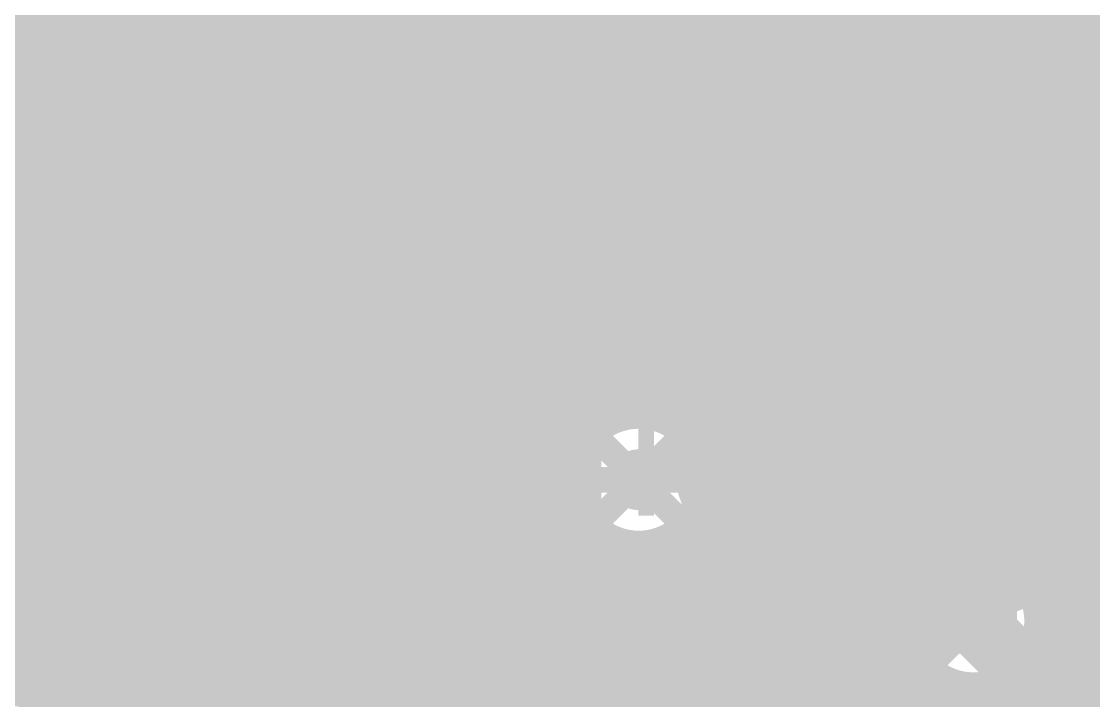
# Model space of a CAD drawing. Extents: x -3 to 92, y -53 to 125.
# Drawn here: x 9.15 to 19.73, y 52.05 to 58.75 of the extents above; entities that cross this region are included whole.
import ezdxf

# ---------------------------------------------------------------- set-up
doc = ezdxf.new("R2010")
doc.units = 0
doc.header["$MEASUREMENT"] = 0
doc.layers.get('0').update_dxf_attribs({"linetype": 'CONTINUOUS'})
for name, color, linetype in [('23-325-0_AST', 7, 'CONTINUOUS'), ('23-325-0_BOT', 7, 'CONTINUOUS'), ('23-325-0_DRD', 2, 'CONTINUOUS'), ('23-325-0_IN1', 4, 'CONTINUOUS'), ('23-325-0_IN2', 3, 'CONTINUOUS'), ('23-325-0_SMT', 10, 'CONTINUOUS'), ('23-325-0_SPT', 14, 'CONTINUOUS'), ('23-325-0_SST', 9, 'CONTINUOUS'), ('23-325-0_TOP', 12, 'CONTINUOUS'), ('THRUHOLE_TAP', 8, 'CONTINUOUS')]:
    doc.layers.add(name, color=color, linetype=linetype)

# ---------------------------------------------------------------- blocks, each defined once
blk = doc.blocks.new('OBLONG_52')
at = {"const_width": 0.29972}
blk.add_lwpolyline([(0.59944, 0), (-0.59944, 0)], dxfattribs=at)
at = {"const_width": 0.14986}
for points in [[(-0.67437, 0, 1), (-0.52451, 0, 1)], [(0.52451, 0, 1), (0.67437, 0, 1)]]:
    blk.add_lwpolyline(points, format="xyb", close=True, dxfattribs=at)
blk = doc.blocks.new('ROUND_68')
at = {"const_width": 0.29972}
blk.add_lwpolyline([(-0.14986, 0, 1), (0.14986, 0, 1)], format="xyb", close=True, dxfattribs=at)
blk = doc.blocks.new('ROUND_78')
at = {"const_width": 0.29972}
blk.add_lwpolyline([(-0.14986, 0, 1), (0.14986, 0, 1)], format="xyb", close=True, dxfattribs=at)
blk = doc.blocks.new('ROUND_79')
at = {"const_width": 0.29972}
blk.add_lwpolyline([(-0.14986, 0, 1), (0.14986, 0, 1)], format="xyb", close=True, dxfattribs=at)
blk = doc.blocks.new('RECTANGLE_7')
blk.add_solid([(0.4064, 0.4826), (0.4064, -0.4826), (-0.4064, 0.4826), (-0.4064, -0.4826)])
blk = doc.blocks.new('ROUND_84')
at = {"const_width": 0.10033}
blk.add_lwpolyline([(-0.050164, 0, 1), (0.050164, 0, 1)], format="xyb", close=True, dxfattribs=at)

msp = doc.modelspace()

# ---------------------------------------------------------------- linework, layer by layer
at = {"layer": '23-325-0_AST', "const_width": 0.1524}
for points in [[(7.9502, 60.19038), (7.44982, 59.69), (7.44982, 55.1942), (11.8491, 55.1942), (11.8491, 60.28944), (8.04926, 60.28944), (7.9502, 60.19038)], [(10.24382, 58.13552), (10.41146, 58.19648), (10.41146, 58.55208), (10.24382, 58.6105), (9.90346, 58.6105), (9.73582, 58.49112), (9.73582, 58.13552), (9.39546, 58.13552), (9.39546, 58.6105)], [(15.0495, 56.9595), (17.9705, 56.9595), (17.9705, 58.5978), (15.0495, 58.5978), (15.0495, 56.9595)], [(15.4305, 57.83326), (15.7861, 57.83326), (15.90548, 58.0009), (15.90548, 58.17108), (15.7861, 58.34126), (15.4305, 58.34126), (15.4305, 57.32526)], [(16.74368, 57.32526), (16.2687, 57.32526), (16.74368, 58.0009), (16.74368, 58.17108), (16.68526, 58.34126), (16.32966, 58.34126), (16.2687, 58.17108)], [(17.22628, 57.32526), (17.58188, 58.34126), (17.1069, 58.34126)], [(15.72768, 57.83326), (15.90548, 57.32526)], [(9.39546, 57.7723), (10.24382, 57.7723), (10.41146, 57.71388), (10.41146, 57.35828), (10.24382, 57.29732), (9.39546, 57.29732)], [(15.0495, 55.0545), (17.9705, 55.0545), (17.9705, 56.6928), (15.0495, 56.6928), (15.0495, 55.0545)], [(15.4305, 55.92826), (15.7861, 55.92826), (15.90548, 56.0959), (15.90548, 56.26608), (15.7861, 56.43626), (15.4305, 56.43626), (15.4305, 55.42026)], [(16.74368, 55.42026), (16.2687, 55.42026), (16.74368, 56.0959), (16.74368, 56.26608), (16.68526, 56.43626), (16.32966, 56.43626), (16.2687, 56.26608)], [(17.52346, 55.92826), (17.16786, 55.92826), (17.1069, 56.0959), (17.1069, 56.26608), (17.16786, 56.43626), (17.52346, 56.43626), (17.58188, 56.26608), (17.58188, 56.0959), (17.34566, 55.42026)], [(15.72768, 55.92826), (15.90548, 55.42026)], [(7.4295, 53.1495), (10.3505, 53.1495), (10.3505, 54.7878), (7.4295, 54.7878), (7.4295, 53.1495)], [(11.8745, 53.1495), (14.7955, 53.1495), (14.7955, 54.7878), (11.8745, 54.7878), (11.8745, 53.1495)], [(9.12368, 53.51526), (8.6487, 53.51526), (9.12368, 54.1909), (9.12368, 54.36108), (9.06526, 54.53126), (8.70966, 54.53126), (8.6487, 54.36108)], [(9.96188, 53.51526), (9.4869, 53.51526), (9.96188, 54.1909), (9.96188, 54.36108), (9.90346, 54.53126), (9.54786, 54.53126), (9.4869, 54.36108)], [(12.2555, 54.02326), (12.6111, 54.02326), (12.73048, 54.1909), (12.73048, 54.36108), (12.6111, 54.53126), (12.2555, 54.53126), (12.2555, 53.51526)], [(13.56868, 53.51526), (13.0937, 53.51526), (13.56868, 54.1909), (13.56868, 54.36108), (13.51026, 54.53126), (13.15466, 54.53126), (13.0937, 54.36108)], [(13.9319, 53.6829), (14.05128, 53.51526), (14.2875, 53.51526), (14.40688, 53.6829), (14.40688, 53.85308), (14.17066, 54.1909), (14.40688, 54.53126), (13.9319, 54.53126)], [(12.55268, 54.02326), (12.73048, 53.51526)], [(15.0495, 51.8795), (17.9705, 51.8795), (17.9705, 53.5178), (15.0495, 53.5178), (15.0495, 51.8795)], [(15.3035, 52.75326), (15.6591, 52.75326), (15.77848, 52.9209), (15.77848, 53.09108), (15.6591, 53.26126), (15.3035, 53.26126), (15.3035, 52.24526)], [(16.20266, 52.75326), (16.55826, 52.75326), (16.61668, 52.58308), (16.61668, 52.4129), (16.55826, 52.24526), (16.20266, 52.24526), (16.1417, 52.4129), (16.1417, 52.58308), (16.38046, 53.26126)], [(17.09928, 52.24526), (17.45488, 53.26126), (16.9799, 53.26126)], [(15.60068, 52.75326), (15.77848, 52.24526)], [(6.7945, 50.6095), (9.7155, 50.6095), (9.7155, 52.2478), (6.7945, 52.2478), (6.7945, 50.6095)]]:
    msp.add_lwpolyline(points, dxfattribs=at)
at = {"layer": '23-325-0_BOT'}
for points, const_width in [([(12.0142, 124.46), (12.0142, 58.27522)], 0.254), ([(12.2428, 124.46), (12.2428, 58.03138)], 0.254), ([(12.4714, 124.46), (12.4714, 46.101)], 0.254), ([(12.7, 124.46), (12.7, 46.101)], 0.254), ([(12.9286, 124.46), (12.9286, 46.101)], 0.254), ([(13.1572, 124.46), (13.1572, 46.101)], 0.254), ([(13.3858, 124.46), (13.3858, 46.101)], 0.254), ([(13.6144, 124.46), (13.6144, 46.101)], 0.254), ([(13.843, 124.46), (13.843, 46.101)], 0.254), ([(15.4432, 124.46), (15.4432, 54.8259)], 0.254), ([(15.6718, 124.46), (15.6718, 54.6862)], 0.254), ([(15.9004, 124.46), (15.9004, 46.101)], 0.254), ([(16.129, 124.46), (16.129, 46.101)], 0.254), ([(16.3576, 124.46), (16.3576, 46.101)], 0.254), ([(16.5862, 124.46), (16.5862, 46.101)], 0.254), ([(16.8148, 124.46), (16.8148, 46.101)], 0.254), ([(17.0434, 124.46), (17.0434, 46.101)], 0.254), ([(17.272, 124.46), (17.272, 46.101)], 0.254), ([(17.5006, 124.46), (17.5006, 46.101)], 0.254), ([(17.7292, 124.46), (17.7292, 46.101)], 0.254), ([(18.542, 52.832), (18.542, 106.172), (20.32, 107.95)], 0.635), ([(19.558, 106.27106), (19.558, 52.7304)], 0.254), ([(17.8943, 106.172), (17.8943, 52.832)], 0.254), ([(19.3294, 106.04246), (19.3294, 52.959)], 0.254), ([(19.1897, 105.90276), (19.1897, 53.0987)], 0.254), ([(8.255, 78.867), (8.255, 70.612), (9.398, 69.469), (9.398, 41.402), (11.43, 39.37)], 0.254), ([(10.16, 42.291), (9.906, 42.545), (9.906, 75.946), (9.398, 76.454)], 0.254), ([(11.7856, 68.78066), (11.7856, 58.36158)], 0.254), ([(11.557, 68.6181), (11.557, 58.3565)], 0.254), ([(11.3284, 63.79972), (11.3284, 58.25998)], 0.254), ([(10.3632, 63.67526), (10.3632, 51.2572)], 0.254), ([(10.414, 63.63208), (10.414, 51.30038)], 0.254), ([(11.0998, 63.58382), (11.0998, 57.9755)], 0.254), ([(10.6426, 63.52286), (10.6426, 51.4096)], 0.254), ([(10.8712, 63.51016), (10.8712, 51.42484)], 0.254), ([(19.7866, 60.2107), (19.7866, 52.5018)], 0.254), ([(15.2146, 59.52998), (15.2146, 57.94248)], 0.254), ([(14.0716, 59.35472), (14.0716, 58.12028)], 0.254), ([(14.3002, 59.13882), (14.3002, 58.33618)], 0.254), ([(14.986, 59.18708), (14.986, 58.28538)], 0.254), ([(14.5288, 59.06516), (14.5288, 58.40984)], 0.254), ([(14.7574, 59.07786), (14.7574, 58.3946)], 0.254), ([(17.8943, 58.7502), (10.3632, 58.7502)], 0.254), ([(20.50034, 58.7502), (19.1897, 58.7502)], 0.254), ([(17.8943, 58.5216), (10.3632, 58.5216)], 0.254), ([(20.59432, 58.5216), (19.1897, 58.5216)], 0.254), ([(11.38174, 58.293), (10.3632, 58.293)], 0.254), ([(14.23162, 58.293), (11.98626, 58.293)], 0.254), ([(17.8943, 58.293), (14.97584, 58.293)], 0.254), ([(20.75434, 58.293), (19.1897, 58.293)], 0.254), ([(11.14298, 58.0644), (10.3632, 58.0644)], 0.254), ([(14.04112, 58.0644), (12.22248, 58.0644)], 0.254), ([(17.8943, 58.0644), (15.16888, 58.0644)], 0.254), ([(21.04644, 58.0644), (19.1897, 58.0644)], 0.254), ([(11.0617, 57.8358), (10.3632, 57.8358)], 0.254), ([(13.97762, 57.8358), (12.3063, 57.8358)], 0.254), ([(17.8943, 57.8358), (15.23238, 57.8358)], 0.254), ([(22.2631, 57.8358), (19.1897, 57.8358)], 0.254), ([(11.06678, 57.6072), (10.3632, 57.6072)], 0.254), ([(14.00048, 57.6072), (12.29868, 57.6072)], 0.254), ([(17.8943, 57.6072), (15.20952, 57.6072)], 0.254), ([(15.2146, 57.62498), (15.2146, 54.85892)], 0.254), ([(21.2979, 57.6072), (19.1897, 57.6072)], 0.254), ([(11.0998, 57.50306), (11.0998, 51.35118)], 0.254), ([(12.2428, 57.44972), (12.2428, 46.101)], 0.254), ([(14.0716, 57.44972), (14.0716, 49.23028)], 0.254), ([(11.16838, 57.3786), (10.3632, 57.3786)], 0.254), ([(14.1224, 57.3786), (12.19962, 57.3786)], 0.254), ([(17.8943, 57.3786), (15.08506, 57.3786)], 0.254), ([(20.86102, 57.3786), (19.1897, 57.3786)], 0.254), ([(11.3284, 57.21858), (11.3284, 51.13528)], 0.254), ([(14.3002, 57.23382), (14.3002, 49.44618)], 0.254), ([(14.986, 57.28208), (14.986, 54.80558)], 0.254), ([(11.46302, 57.15), (10.3632, 57.15)], 0.254), ([(11.557, 57.12206), (11.557, 46.101)], 0.254), ([(11.7856, 57.11698), (11.7856, 46.101)], 0.254), ([(17.8943, 57.15), (11.90498, 57.15)], 0.254), ([(12.0142, 57.20334), (12.0142, 46.101)], 0.254), ([(14.5288, 57.16016), (14.5288, 49.51984)], 0.254), ([(14.7574, 57.17286), (14.7574, 54.63286)], 0.254), ([(20.65528, 57.15), (19.1897, 57.15)], 0.254), ([(17.8943, 56.9214), (10.3632, 56.9214)], 0.254), ([(20.5359, 56.9214), (19.1897, 56.9214)], 0.254), ([(17.8943, 56.6928), (10.3632, 56.6928)], 0.254), ([(20.4724, 56.6928), (19.1897, 56.6928)], 0.254), ([(17.8943, 56.4642), (10.3632, 56.4642)], 0.254), ([(20.4597, 56.4642), (19.1897, 56.4642)], 0.254), ([(17.8943, 56.2356), (10.3632, 56.2356)], 0.254), ([(20.49526, 56.2356), (19.1897, 56.2356)], 0.254), ([(17.8943, 56.007), (10.3632, 56.007)], 0.254), ([(20.57908, 56.007), (19.1897, 56.007)], 0.254), ([(17.8943, 55.7784), (10.3632, 55.7784)], 0.254), ([(20.73148, 55.7784), (19.1897, 55.7784)], 0.254), ([(17.8943, 55.5498), (10.3632, 55.5498)], 0.254), ([(21.00072, 55.5498), (19.1897, 55.5498)], 0.254), ([(17.8943, 55.3212), (10.3632, 55.3212)], 0.254), ([(22.9997, 55.3212), (19.1897, 55.3212)], 0.254), ([(17.8943, 55.0926), (10.3632, 55.0926)], 0.254), ([(22.9997, 55.0926), (19.1897, 55.0926)], 0.254), ([(17.8943, 54.864), (10.3632, 54.864)], 0.254), ([(21.97354, 54.864), (19.1897, 54.864)], 0.254), ([(14.7574, 54.6354), (10.3632, 54.6354)], 0.254), ([(17.8943, 54.6354), (15.72006, 54.6354)], 0.254), ([(21.59508, 54.6354), (19.1897, 54.6354)], 0.254), ([(14.63548, 54.4068), (10.3632, 54.4068)], 0.254), ([(17.8943, 54.4068), (15.84452, 54.4068)], 0.254), ([(21.40712, 54.4068), (19.1897, 54.4068)], 0.254), ([(14.61262, 54.1782), (10.3632, 54.1782)], 0.254), ([(17.8943, 54.1782), (15.86738, 54.1782)], 0.254), ([(21.30298, 54.1782), (19.1897, 54.1782)], 0.254), ([(14.67612, 53.9496), (10.3632, 53.9496)], 0.254), ([(17.8943, 53.9496), (15.80388, 53.9496)], 0.254), ([(21.25472, 53.9496), (19.1897, 53.9496)], 0.254), ([(14.86662, 53.721), (10.3632, 53.721)], 0.254), ([(14.7574, 53.8226), (14.7574, 49.5046)], 0.254), ([(17.8943, 53.721), (15.61084, 53.721)], 0.254), ([(15.6718, 53.76926), (15.6718, 46.101)], 0.254), ([(21.25726, 53.721), (19.1897, 53.721)], 0.254), ([(14.986, 53.65242), (14.986, 49.39538)], 0.254), ([(15.4432, 53.6321), (15.4432, 46.101)], 0.254), ([(15.2146, 53.59908), (15.2146, 49.05248)], 0.254), ([(17.8943, 53.4924), (10.3632, 53.4924)], 0.254), ([(21.30806, 53.4924), (19.1897, 53.4924)], 0.254), ([(17.8943, 53.2638), (10.3632, 53.2638)], 0.254), ([(21.41982, 53.2638), (19.1897, 53.2638)], 0.254), ([(19.1897, 53.0987), (20.76958, 51.51882)], 0.254), ([(17.8943, 53.0352), (10.3632, 53.0352)], 0.254), ([(20.32, 21.59), (20.32, 51.054), (18.542, 52.832)], 0.635), ([(21.6154, 53.0352), (19.2532, 53.0352)], 0.254), ([(17.8943, 52.8066), (10.3632, 52.8066)], 0.254), ([(22.03196, 52.8066), (19.4818, 52.8066)], 0.254), ([(17.9451, 52.578), (10.3632, 52.578)], 0.254), ([(30.4673, 52.578), (19.7104, 52.578)], 0.254), ([(17.9578, 52.5526), (17.9578, 46.101)], 0.254), ([(18.10766, 52.3494), (10.3632, 52.3494)], 0.254), ([(18.08988, 52.36718), (19.6723, 50.78476)], 0.254), ([(18.1864, 52.27066), (18.1864, 46.101)], 0.254), ([(18.33626, 52.1208), (10.3632, 52.1208)], 0.254), ([(18.415, 52.04206), (18.415, 46.101)], 0.254)]:
    msp.add_lwpolyline(points, dxfattribs=dict(at, const_width=const_width))
at = {"layer": '23-325-0_BOT', "const_width": 0.254}
for points in [[(14.605, 58.41492, 0.4142136), (13.97508, 57.785)], [(14.605, 58.41492, 0.4142136), (13.97508, 57.785)], [(15.23492, 57.785, 0.4142136), (14.605, 58.41492)], [(15.23492, 57.785, 0.4142136), (14.605, 58.41492)], [(11.684, 58.3692, 0.4142136), (11.05408, 57.73928)], [(12.31392, 57.73928, 0.4142136), (11.684, 58.3692)], [(13.97508, 57.785, 0.4142136), (14.605, 57.15508)], [(13.97508, 57.785, 0.4142136), (14.605, 57.15508)], [(14.605, 57.15508, 0.4142136), (15.23492, 57.785)], [(14.605, 57.15508, 0.4142136), (15.23492, 57.785)], [(11.05408, 57.73928, 0.4142136), (11.684, 57.10936)], [(11.684, 57.10936, 0.4142136), (12.31392, 57.73928)], [(15.24, 54.85892, 0.4142136), (14.61008, 54.229)], [(15.86992, 54.229, 0.4142136), (15.24, 54.85892)], [(14.61008, 54.229, 0.4142136), (15.24, 53.59908)], [(15.24, 53.59908, 0.4142136), (15.86992, 54.229)], [(17.8943, 52.832, 0.1989124), (18.08401, 52.37401)]]:
    msp.add_lwpolyline(points, format="xyb", dxfattribs=at)
at = {"layer": '23-325-0_DRD', "const_width": 0.254}
for points in [[(15.24, 58.42), (13.97, 57.15)], [(15.24, 57.15), (13.97, 58.42)], [(15.24, 58.42), (13.97, 57.15)], [(15.24, 57.15), (13.97, 58.42)], [(12.319, 58.37428), (11.049, 57.10428)], [(12.319, 57.10428), (11.049, 58.37428)], [(15.875, 54.864), (14.605, 53.594)], [(15.875, 53.594), (14.605, 54.864)], [(19.177, 53.467), (17.907, 52.197)], [(19.177, 52.197), (17.907, 53.467)], [(19.177, 53.467), (17.907, 52.197)], [(19.177, 52.197), (17.907, 53.467)]]:
    msp.add_lwpolyline(points, dxfattribs=at)
at = {"layer": '23-325-0_IN1', "const_width": 0.254}
for points in [[(10.16, 124.46), (10.16, 42.92092)], [(10.3886, 124.46), (10.3886, 42.87774)], [(10.6172, 124.46), (10.6172, 42.7228)], [(13.589, 124.46), (13.589, -4.572)], [(13.8176, 124.46), (13.8176, -4.572)], [(14.0462, 124.46), (14.0462, -4.572)], [(14.2748, 124.46), (14.2748, -4.572)], [(14.5034, 124.46), (14.5034, -4.572)], [(14.732, 124.46), (14.732, 54.59984)], [(14.9606, 124.46), (14.9606, 54.79288)], [(15.1892, 124.46), (15.1892, 54.85638)], [(15.4178, 124.46), (15.4178, 54.83352)], [(15.6464, 124.46), (15.6464, 54.70906)], [(15.875, 124.46), (15.875, -4.572)], [(16.1036, 124.46), (16.1036, -4.572)], [(18.3896, 124.46), (18.3896, 53.4416)], [(18.6182, 124.46), (18.6182, 53.45684)], [(18.8468, 124.46), (18.8468, 53.38318)], [(19.0754, 124.46), (19.0754, 53.16728)], [(19.304, 124.46), (19.304, -4.572)], [(19.5326, 124.46), (19.5326, -4.572)], [(19.7612, 107.6579), (19.7612, 21.87956)], [(13.3604, 104.9274), (13.3604, -4.572)], [(13.1318, 80.18526), (13.1318, -4.572)], [(9.9314, 76.11872), (9.9314, 42.87774)], [(9.2456, 75.84186), (9.2456, 28.4607)], [(9.7028, 75.90282), (9.7028, 42.7228)], [(9.4742, 75.82916), (9.4742, 28.17622)], [(11.9888, 74.49566), (11.9888, 39.65956)], [(12.9032, 74.49566), (12.9032, -4.572)], [(16.3322, 74.47026), (16.3322, -4.572)], [(17.018, 74.35342), (17.018, 38.08222)], [(12.2174, 74.34326), (12.2174, -4.572)], [(12.446, 74.30008), (12.446, -4.572)], [(12.6746, 74.34326), (12.6746, -4.572)], [(16.5608, 74.3331), (16.5608, 37.70122)], [(16.7894, 74.30008), (16.7894, 37.9857)], [(10.8458, 68.78066), (10.8458, 39.60622)], [(11.7602, 68.78066), (11.7602, 39.90594)], [(11.0744, 68.62826), (11.0744, 39.8907)], [(11.303, 68.58508), (11.303, 39.98722)], [(11.5316, 68.62826), (11.5316, 39.9923)], [(18.161, 67.82562), (18.161, 53.33238)], [(17.2466, 67.7164), (17.2466, 38.0873)], [(17.4752, 67.59448), (17.4752, 38.00094)], [(17.9324, 67.63512), (17.9324, 52.98948)], [(17.7038, 67.57162), (17.7038, 37.75456)], [(20.50034, 58.7502), (-2.413, 58.7502)], [(20.59432, 58.5216), (-2.413, 58.5216)], [(20.75434, 58.293), (3.03784, 58.293)], [(21.04644, 58.0644), (3.23088, 58.0644)], [(22.9997, 57.8358), (3.29438, 57.8358)], [(21.2979, 57.6072), (8.61314, 57.6072)], [(20.86102, 57.3786), (8.8138, 57.3786)], [(20.65528, 57.15), (8.88238, 57.15)], [(20.5359, 56.9214), (8.86206, 56.9214)], [(20.4724, 56.6928), (8.74268, 56.6928)], [(20.4597, 56.4642), (8.32866, 56.4642)], [(20.49526, 56.2356), (-2.413, 56.2356)], [(20.57908, 56.007), (-2.413, 56.007)], [(20.73148, 55.7784), (-2.413, 55.7784)], [(21.00072, 55.5498), (-2.413, 55.5498)], [(22.9997, 55.3212), (3.0988, 55.3212)], [(22.9997, 55.0926), (3.25374, 55.0926)], [(21.97354, 54.864), (3.29692, 54.864)], [(14.7574, 54.6354), (3.25374, 54.6354)], [(21.59508, 54.6354), (15.72006, 54.6354)], [(14.63548, 54.4068), (3.0988, 54.4068)], [(21.40712, 54.4068), (15.84452, 54.4068)], [(14.61262, 54.1782), (-2.413, 54.1782)], [(21.30298, 54.1782), (15.86738, 54.1782)], [(14.67612, 53.9496), (-2.413, 53.9496)], [(21.25472, 53.9496), (15.80388, 53.9496)], [(14.732, 53.85562), (14.732, -4.572)], [(14.86662, 53.721), (-2.413, 53.721)], [(21.25726, 53.721), (15.61084, 53.721)], [(15.6464, 53.7464), (15.6464, -4.572)], [(14.9606, 53.66512), (14.9606, -4.572)], [(15.4178, 53.62448), (15.4178, -4.572)], [(15.1892, 53.60162), (15.1892, -4.572)], [(21.30806, 53.4924), (-2.413, 53.4924)], [(18.08226, 53.2638), (0.3302, 53.2638)], [(21.41982, 53.2638), (18.9992, 53.2638)], [(17.9451, 53.0352), (5.52704, 53.0352)], [(21.6154, 53.0352), (19.1389, 53.0352)], [(17.91208, 52.8066), (5.72008, 52.8066)], [(22.03196, 52.8066), (19.17192, 52.8066)], [(17.9324, 52.67198), (17.9324, 38.63848)], [(17.96542, 52.578), (5.78358, 52.578)], [(30.61208, 52.578), (19.11858, 52.578)], [(19.0754, 52.49672), (19.0754, 38.81628)], [(18.1356, 52.3494), (5.76072, 52.3494)], [(30.50286, 52.3494), (18.94586, 52.3494)], [(18.161, 52.32908), (18.161, 38.98138)], [(18.8468, 52.28082), (18.8468, 39.03218)], [(18.3896, 52.21986), (18.3896, 39.0906)], [(18.6182, 52.20716), (18.6182, 39.10584)], [(30.49016, 52.1208), (5.63626, 52.1208)]]:
    msp.add_lwpolyline(points, dxfattribs=at)
for points in [[(15.24, 54.85892, 0.4142136), (14.61008, 54.229)], [(15.86992, 54.229, 0.4142136), (15.24, 54.85892)], [(14.61008, 54.229, 0.4142136), (15.24, 53.59908)], [(15.24, 53.59908, 0.4142136), (15.86992, 54.229)], [(18.542, 53.46192, 0.4142136), (17.91208, 52.832)], [(18.542, 53.46192, 0.4142136), (17.91208, 52.832)], [(19.17192, 52.832, 0.4142136), (18.542, 53.46192)], [(19.17192, 52.832, 0.4142136), (18.542, 53.46192)], [(17.91208, 52.832, 0.4142136), (18.542, 52.20208)], [(17.91208, 52.832, 0.4142136), (18.542, 52.20208)], [(18.542, 52.20208, 0.4142136), (19.17192, 52.832)], [(18.542, 52.20208, 0.4142136), (19.17192, 52.832)]]:
    msp.add_lwpolyline(points, format="xyb", dxfattribs=at)
at = {"layer": '23-325-0_IN2', "const_width": 0.254}
msp.add_lwpolyline([(15.24, 54.229), (18.796, 54.229), (20.701, 52.324), (25.273, 52.324), (26.162, 53.213), (43.561, 53.213)], dxfattribs=at)
at = {"layer": '23-325-0_SST', "const_width": 0.1524}
for points in [[(7.9502, 60.19038), (8.04926, 60.28944), (11.8491, 60.28944), (11.8491, 55.1942), (7.44982, 55.1942), (7.44982, 55.29326), (7.44982, 59.69), (7.9502, 60.19038)], [(19.40306, 58.73496), (18.38706, 59.09056), (18.38706, 58.61558)], [(15.0495, 56.9595), (17.9705, 56.9595), (17.9705, 58.5978), (15.0495, 58.5978), (15.0495, 56.9595)], [(19.40306, 58.25236), (19.40306, 57.77738), (18.72488, 58.25236), (18.5547, 58.25236), (18.38706, 58.1914), (18.38706, 57.8358), (18.5547, 57.77738)], [(18.89506, 56.93918), (18.89506, 57.29478), (18.72488, 57.41416), (18.5547, 57.41416), (18.38706, 57.29478), (18.38706, 56.93918), (19.40306, 56.93918)], [(18.89506, 57.23636), (19.40306, 57.41416)], [(15.0495, 55.0545), (17.9705, 55.0545), (17.9705, 56.6928), (15.0495, 56.6928), (15.0495, 55.0545)], [(18.89506, 56.4896), (18.89506, 56.134), (18.72488, 56.07558), (18.5547, 56.07558), (18.38706, 56.134), (18.38706, 56.4896), (18.5547, 56.55056), (18.72488, 56.55056), (19.40306, 56.3118)], [(19.40306, 55.71236), (19.40306, 55.23738), (18.72488, 55.71236), (18.5547, 55.71236), (18.38706, 55.6514), (18.38706, 55.2958), (18.5547, 55.23738)], [(15.31366, 54.3814), (15.66926, 54.3814), (15.7861, 54.55158), (15.7861, 54.72176), (15.66926, 54.8894), (15.31366, 54.8894), (15.31366, 53.8734)], [(16.6243, 53.8734), (16.15186, 53.8734), (16.6243, 54.55158), (16.6243, 54.72176), (16.56588, 54.8894), (16.21028, 54.8894), (16.15186, 54.72176)], [(16.99006, 54.04358), (17.1069, 53.8734), (17.34566, 53.8734), (17.4625, 54.04358), (17.4625, 54.21376), (17.22628, 54.55158), (17.4625, 54.8894), (16.99006, 54.8894)], [(18.89506, 54.39918), (18.89506, 54.75478), (18.72488, 54.87416), (18.5547, 54.87416), (18.38706, 54.75478), (18.38706, 54.39918), (19.40306, 54.39918)], [(18.89506, 54.69636), (19.40306, 54.87416)], [(7.4295, 53.1495), (10.3505, 53.1495), (10.3505, 54.7878), (7.4295, 54.7878), (7.4295, 53.1495)], [(11.8745, 53.1495), (14.7955, 53.1495), (14.7955, 54.7878), (11.8745, 54.7878), (11.8745, 53.1495)], [(11.51382, 54.19852), (11.68146, 54.25948), (11.68146, 54.61508), (11.51382, 54.6735), (11.17346, 54.6735), (11.00582, 54.55412), (11.00582, 54.19852), (10.66546, 54.19852), (10.66546, 54.6735)], [(15.6083, 54.3814), (15.7861, 53.8734)], [(19.40306, 53.52796), (18.38706, 53.88356), (18.38706, 53.40858)], [(10.66546, 53.8353), (11.51382, 53.8353), (11.68146, 53.77688), (11.68146, 53.42128), (11.51382, 53.36032), (10.66546, 53.36032)], [(15.0495, 51.8795), (17.9705, 51.8795), (17.9705, 53.5178), (15.0495, 53.5178), (15.0495, 51.8795)], [(18.89506, 52.6288), (18.89506, 52.9844), (19.0627, 53.04536), (19.23288, 53.04536), (19.40306, 52.9844), (19.40306, 52.6288), (19.23288, 52.57038), (19.0627, 52.57038), (18.38706, 52.8066)], [(12.20216, 52.04206), (12.14374, 51.87442), (11.78814, 51.87442), (11.72972, 52.04206), (11.72972, 52.72024), (11.78814, 52.89042), (12.14374, 52.89042), (12.20216, 52.72024)], [(12.56792, 52.04206), (12.68476, 51.87442), (12.92352, 51.87442), (13.04036, 52.04206), (13.04036, 52.21224), (12.80414, 52.55006), (13.04036, 52.89042), (12.56792, 52.89042)], [(13.40612, 52.04206), (13.52296, 51.87442), (13.76172, 51.87442), (13.87856, 52.04206), (13.87856, 52.21224), (13.64234, 52.55006), (13.87856, 52.89042), (13.40612, 52.89042)], [(11.02106, 52.31638), (10.85088, 52.197), (10.6807, 52.13858), (10.34288, 52.13858), (10.1727, 52.197), (10.00506, 52.31638), (10.00506, 52.43576), (10.1727, 52.5526), (10.34288, 52.61356), (10.6807, 52.61356), (10.85088, 52.5526), (11.02106, 52.43576), (11.02106, 52.31638)], [(6.7945, 50.6095), (9.7155, 50.6095), (9.7155, 52.2478), (6.7945, 52.2478), (6.7945, 50.6095)], [(18.89506, 51.73218), (18.89506, 52.08778), (18.72488, 52.20716), (18.5547, 52.20716), (18.38706, 52.08778), (18.38706, 51.73218), (19.40306, 51.73218)], [(18.89506, 52.02936), (19.40306, 52.20716)]]:
    msp.add_lwpolyline(points, dxfattribs=at)
at = {"layer": '23-325-0_TOP'}
for points, const_width in [([(36.56076, 36.195), (36.56076, 35.16376), (33.655, 32.258), (28.321, 32.258), (27.305, 31.242), (27.305, 30.861), (25.654, 29.21), (20.701, 29.21), (19.431, 30.48), (19.431, 61.976), (17.272, 64.135), (17.2212, 64.135)], 0.254), ([(14.2748, 63.246), (14.2748, 56.2483)], 0.254), ([(14.5034, 63.246), (14.5034, 56.2483)], 0.254), ([(14.732, 63.246), (14.732, 56.2483)], 0.254), ([(14.9606, 63.246), (14.9606, 56.2483)], 0.254), ([(18.161, 62.5983), (18.161, 57.49036)], 0.254), ([(18.3896, 62.3697), (18.3896, 57.26176)], 0.254), ([(18.6182, 62.1411), (18.6182, 53.47462)], 0.254), ([(18.8468, 61.9125), (18.8468, 53.4035)], 0.254), ([(18.9738, 61.7855), (18.9738, 53.3146)], 0.254), ([(12.94892, 58.38952), (10.69848, 58.38952), (9.6012, 59.4868), (9.6012, 61.595)], 0.254), ([(14.0462, 60.7822), (14.0462, 56.2483)], 0.254), ([(17.2212, 59.69), (17.2212, 57.785)], 0.254), ([(9.2456, 59.19978), (9.2456, 57.54624)], 0.254), ([(9.28116, 59.15914), (10.37336, 58.06694)], 0.254), ([(9.4742, 58.9661), (9.4742, 57.54624)], 0.254), ([(15.1892, 58.8772), (15.1892, 58.5978)], 0.254), ([(15.4178, 58.8772), (15.4178, 58.5978)], 0.254), ([(15.6464, 58.8772), (15.6464, 58.5978)], 0.254), ([(15.875, 58.8772), (15.875, 58.5978)], 0.254), ([(16.1036, 58.8772), (16.1036, 58.5978)], 0.254), ([(16.3322, 58.8772), (16.3322, 58.5978)], 0.254), ([(16.5608, 58.8772), (16.5608, 58.5978)], 0.254), ([(16.764, 58.8772), (16.764, 58.5978)], 0.254), ([(17.6784, 58.8772), (17.6784, 58.5978)], 0.254), ([(17.7038, 58.8772), (17.7038, 58.5978)], 0.254), ([(17.9324, 58.8772), (17.9324, 58.5978)], 0.254), ([(9.6647, 58.7756), (7.9502, 58.7756)], 0.254), ([(9.7028, 58.7375), (9.7028, 57.54624)], 0.254), ([(16.764, 58.7756), (13.94968, 58.7756)], 0.254), ([(18.9738, 58.7756), (17.6784, 58.7756)], 0.254), ([(15.0622, 58.5978), (15.0622, 56.9722)], 0.254), ([(16.4846, 58.5978), (15.0622, 58.5978)], 0.254), ([(15.7988, 58.5978), (15.7988, 57.785)], 0.254), ([(16.5354, 58.5978), (16.4846, 58.5978)], 0.254), ([(16.764, 58.5978), (16.5354, 58.5978)], 0.254), ([(17.9578, 58.5978), (17.6784, 58.5978)], 0.254), ([(17.9578, 58.5978), (17.9578, 57.69356)], 0.254), ([(9.8933, 58.547), (7.9502, 58.547)], 0.254), ([(9.9314, 58.5089), (9.9314, 57.54624)], 0.254), ([(15.0622, 58.547), (14.00302, 58.547)], 0.254), ([(18.9738, 58.547), (17.9578, 58.547)], 0.254), ([(10.1219, 58.3184), (7.9502, 58.3184)], 0.254), ([(10.16, 58.2803), (10.16, 57.54624)], 0.254), ([(15.0622, 58.3184), (14.02334, 58.3184)], 0.254), ([(18.9738, 58.3184), (17.9578, 58.3184)], 0.254), ([(10.3505, 58.0898), (7.9502, 58.0898)], 0.254), ([(15.0622, 58.0898), (13.92428, 58.0898)], 0.254), ([(18.9738, 58.0898), (17.9578, 58.0898)], 0.254), ([(10.3886, 58.05424), (10.3886, 57.54624)], 0.254), ([(11.88466, 57.8612), (7.9502, 57.8612)], 0.254), ([(10.6172, 57.93994), (10.6172, 57.54624)], 0.254), ([(11.91006, 57.93232), (10.69848, 57.93232)], 0.254), ([(10.8458, 57.93232), (10.8458, 57.54624)], 0.254), ([(11.0744, 57.93232), (11.0744, 57.54624)], 0.254), ([(11.303, 57.93232), (11.303, 57.54624)], 0.254), ([(11.5316, 57.93232), (11.5316, 57.54624)], 0.254), ([(11.7602, 57.93232), (11.7602, 57.54624)], 0.254), ([(15.0622, 57.8612), (14.01318, 57.8612)], 0.254), ([(18.9738, 57.8612), (17.9578, 57.8612)], 0.254), ([(12.6238, 53.975), (12.6238, 53.5432), (13.208, 52.959), (14.605, 52.959), (15.24, 53.594), (17.399, 53.594), (18.161, 54.356), (18.161, 56.8452), (17.2212, 57.785)], 0.254), ([(15.7988, 57.785), (14.605, 57.785)], 0.254), ([(14.605, 57.785), (15.7988, 57.785)], 0.254), ([(15.0622, 57.785), (15.7988, 57.785)], 0.254), ([(15.7988, 56.9722), (15.7988, 57.785)], 0.254), ([(12.94892, 57.73928), (11.684, 57.73928)], 0.254), ([(11.86942, 57.73928), (12.94892, 57.73928)], 0.254), ([(14.02842, 57.73928), (12.94892, 57.73928)], 0.254), ([(17.9578, 57.69356), (18.48358, 57.16778)], 0.254), ([(11.88212, 57.6326), (8.57504, 57.6326)], 0.254), ([(11.91006, 57.54624), (8.6868, 57.54624)], 0.254), ([(15.0622, 57.6326), (14.01572, 57.6326)], 0.254), ([(18.9738, 57.6326), (18.01876, 57.6326)], 0.254), ([(15.0622, 57.404), (13.91158, 57.404)], 0.254), ([(18.9738, 57.404), (18.24736, 57.404)], 0.254), ([(15.0622, 57.1754), (14.0208, 57.1754)], 0.254), ([(18.9738, 57.1754), (18.47596, 57.1754)], 0.254), ([(12.94892, 57.08904), (8.255, 57.08904)], 0.254), ([(17.4117, 56.9468), (14.0081, 56.9468)], 0.254), ([(16.4846, 56.9722), (15.0622, 56.9722)], 0.254), ([(15.1892, 56.9722), (15.1892, 56.6928)], 0.254), ([(15.4178, 56.9722), (15.4178, 56.6928)], 0.254), ([(15.6464, 56.9722), (15.6464, 56.6928)], 0.254), ([(15.875, 56.9722), (15.875, 56.6928)], 0.254), ([(16.1036, 56.9722), (16.1036, 56.6928)], 0.254), ([(16.3322, 56.9722), (16.3322, 56.6928)], 0.254), ([(16.5354, 56.9722), (16.4846, 56.9722)], 0.254), ([(17.3863, 56.9722), (16.5354, 56.9722)], 0.254), ([(16.5608, 56.9722), (16.5608, 56.6928)], 0.254), ([(16.7894, 56.9722), (16.7894, 56.6928)], 0.254), ([(17.018, 56.9722), (17.018, 56.6928)], 0.254), ([(17.2466, 56.9722), (17.2466, 56.6928)], 0.254), ([(17.3863, 56.9722), (17.6657, 56.6928)], 0.254), ([(18.9738, 56.9468), (18.6055, 56.9468)], 0.254), ([(17.4752, 56.8833), (17.4752, 56.6928)], 0.254), ([(18.6182, 56.8452), (18.6182, 54.356)], 0.254), ([(17.6403, 56.7182), (13.93952, 56.7182)], 0.254), ([(16.4846, 56.6928), (15.0622, 56.6928)], 0.254), ([(15.0622, 56.6928), (15.0622, 56.2483)], 0.254), ([(16.5354, 56.6928), (16.4846, 56.6928)], 0.254), ([(17.6657, 56.6928), (16.5354, 56.6928)], 0.254), ([(18.9738, 56.7182), (18.6182, 56.7182)], 0.254), ([(15.0622, 56.4896), (14.02588, 56.4896)], 0.254), ([(18.9738, 56.4896), (18.6182, 56.4896)], 0.254), ([(6.35, 56.4388), (7.56666, 56.4388), (9.017, 54.991), (16.637, 54.991), (17.2212, 55.5752), (17.2212, 55.88)], 0.254), ([(12.94892, 55.7911), (11.43, 55.7911), (11.43, 56.4388), (12.94892, 56.4388)], 0.254), ([(15.0622, 56.261), (13.9954, 56.261)], 0.254), ([(18.9738, 56.261), (18.6182, 56.261)], 0.254), ([(15.0622, 56.2483), (13.98778, 56.2483)], 0.254), ([(18.9738, 56.0324), (18.6182, 56.0324)], 0.254), ([(15.7988, 55.88), (15.7099, 55.7911), (12.94892, 55.7911)], 0.254), ([(18.9738, 55.8038), (18.6182, 55.8038)], 0.254), ([(18.9738, 55.5752), (18.6182, 55.5752)], 0.254), ([(18.9738, 55.3466), (18.6182, 55.3466)], 0.254), ([(18.9738, 55.118), (18.6182, 55.118)], 0.254), ([(18.9738, 54.8894), (18.6182, 54.8894)], 0.254), ([(18.9738, 54.6608), (18.6182, 54.6608)], 0.254), ([(18.9738, 54.4322), (18.6182, 54.4322)], 0.254), ([(14.0462, 53.975), (14.3002, 54.229), (15.24, 54.229)], 0.254), ([(18.9738, 54.2036), (18.5928, 54.2036)], 0.254), ([(12.6238, 53.975), (9.6012, 53.975)], 0.254), ([(18.48358, 54.03342), (17.9578, 53.5051)], 0.254), ([(18.3896, 53.9369), (18.3896, 53.4797)], 0.254), ([(18.9738, 53.975), (18.42516, 53.975)], 0.254), ([(18.9738, 53.7464), (18.19656, 53.7464)], 0.254), ([(18.161, 53.7083), (18.161, 53.4797)], 0.254), ([(11.8872, 53.5178), (10.3378, 53.5178)], 0.254), ([(11.8872, 53.5178), (10.3378, 53.5178)], 0.254), ([(10.3378, 53.5178), (10.3378, 53.1622)], 0.254), ([(10.3886, 53.5178), (10.3886, 52.7812)], 0.254), ([(10.6172, 53.5178), (10.6172, 52.7812)], 0.254), ([(10.8458, 53.5178), (10.8458, 52.7812)], 0.254), ([(11.0744, 53.5178), (11.0744, 52.7812)], 0.254), ([(11.303, 53.5178), (11.303, 52.7812)], 0.254), ([(11.5316, 53.5178), (11.5316, 52.7812)], 0.254), ([(11.7602, 53.5178), (11.7602, 52.7812)], 0.254), ([(11.8872, 53.5178), (11.8872, 53.1622)], 0.254), ([(18.9738, 53.5178), (17.96796, 53.5178)], 0.254), ([(17.9578, 53.5051), (17.9578, 53.4797)], 0.254), ([(18.542, 53.4797), (17.9578, 53.4797)], 0.254), ([(11.8872, 53.2892), (10.3378, 53.2892)], 0.254), ([(10.3378, 53.1622), (8.9154, 53.1622)], 0.254), ([(9.2456, 53.1622), (9.2456, 52.7812)], 0.254), ([(9.4742, 53.1622), (9.4742, 52.7812)], 0.254), ([(9.7028, 53.1622), (9.7028, 52.7812)], 0.254), ([(9.9314, 53.1622), (9.9314, 52.7812)], 0.254), ([(10.16, 53.1622), (10.16, 52.7812)], 0.254), ([(12.3571, 53.1622), (11.8872, 53.1622)], 0.254), ([(11.9888, 53.1622), (11.9888, 52.7812)], 0.254), ([(12.2174, 53.1622), (12.2174, 52.7812)], 0.254), ([(12.3571, 53.1622), (12.7381, 52.7812)], 0.254), ([(12.4587, 53.0606), (5.6134, 53.0606)], 0.254), ([(12.446, 53.0733), (12.446, 52.7812)], 0.254), ([(17.2212, 52.705), (17.3482, 52.832), (18.542, 52.832)], 0.635), ([(18.542, 52.832), (17.3482, 52.832), (17.2212, 52.705)], 0.635), ([(12.6873, 52.832), (5.70738, 52.832)], 0.254), ([(12.7381, 52.7812), (8.382, 52.7812)], 0.254), ([(12.6746, 52.8447), (12.6746, 52.7812)], 0.254), ([(7.5438, 51.435), (7.5438, 51.4858), (8.382, 52.324), (15.4178, 52.324), (15.7988, 52.705)], 0.254), ([(18.9738, 52.3494), (18.9738, 50.37836)], 0.254), ([(18.8468, 52.2605), (18.8468, 50.50536)], 0.254), ([(18.542, 52.1843), (17.9578, 52.1843)], 0.254), ([(17.9578, 52.1843), (17.9578, 51.8922)], 0.254), ([(18.9738, 52.1462), (17.9578, 52.1462)], 0.254), ([(18.161, 52.1843), (18.161, 51.17846)], 0.254), ([(18.3896, 52.1843), (18.3896, 50.96256)], 0.254), ([(18.6182, 52.18938), (18.6182, 50.73396)], 0.254)]:
    msp.add_lwpolyline(points, dxfattribs=dict(at, const_width=const_width))
at = {"layer": '23-325-0_TOP', "const_width": 0.254}
for points in [[(13.90142, 58.71464, 0.1882328), (14.02831, 59.03976)], [(14.02842, 58.38952, 0.1882328), (13.9015, 58.71471)], [(13.90142, 58.0644, 0.1882328), (14.02831, 58.38952)], [(10.37336, 58.06694, 0.1999317), (10.69848, 57.93152)], [(14.02842, 57.73928, 0.1882328), (13.9015, 58.06447)], [(11.91006, 57.93232, 0.1038524), (11.86953, 57.73928)], [(11.86942, 57.73928, 0.1038524), (11.90996, 57.5462)], [(13.90142, 57.41416, 0.1882328), (14.02831, 57.73928)], [(14.02842, 57.08904, 0.1882328), (13.9015, 57.41423)], [(18.6182, 56.8452, 0.1989124), (18.48429, 57.16849)], [(13.90142, 56.76392, 0.1882328), (14.02831, 57.08904)], [(14.02842, 56.4388, 0.1882328), (13.9015, 56.76399)], [(13.98778, 56.2483, 0.1026255), (14.0273, 56.4388)], [(18.48358, 54.03342, 0.1989124), (18.6172, 54.356)], [(18.48358, 54.03342, 0.1989124), (18.6172, 54.356)], [(18.9738, 53.3146, 0.1845275), (18.542, 53.47957)], [(18.542, 52.1843, 0.1845275), (18.97388, 52.34931)]]:
    msp.add_lwpolyline(points, format="xyb", dxfattribs=at)

# ---------------------------------------------------------------- block references
at = {"layer": '23-325-0_AST'}
for p in [(12.94892, 58.38952), (12.94892, 57.73928), (12.94892, 57.08904), (12.94892, 56.4388), (12.94892, 55.7911)]:
    msp.add_blockref('OBLONG_52', p, dxfattribs=at)
at = {"layer": '23-325-0_BOT'}
for p in [(14.605, 57.785), (11.684, 57.73928), (15.24, 54.229), (18.542, 52.832)]:
    msp.add_blockref('ROUND_68', p, dxfattribs=at)
at = {"layer": '23-325-0_IN1'}
for name, p in [('ROUND_78', (14.605, 57.785)), ('ROUND_78', (11.684, 57.73928)), ('ROUND_79', (15.24, 54.229)), ('ROUND_78', (18.542, 52.832))]:
    msp.add_blockref(name, p, dxfattribs=at)
at = {"layer": '23-325-0_IN2'}
for name, p in [('ROUND_68', (14.605, 57.785)), ('ROUND_68', (11.684, 57.73928)), ('ROUND_68', (15.24, 54.229)), ('ROUND_78', (18.542, 52.832))]:
    msp.add_blockref(name, p, dxfattribs=at)
at = {"layer": '23-325-0_SMT'}
for name, p in [('OBLONG_52', (12.94892, 58.38952)), ('RECTANGLE_7', (15.7988, 57.785)), ('RECTANGLE_7', (17.2212, 57.785)), ('OBLONG_52', (12.94892, 57.73928)), ('OBLONG_52', (12.94892, 57.08904)), ('OBLONG_52', (12.94892, 56.4388)), ('RECTANGLE_7', (15.7988, 55.88)), ('RECTANGLE_7', (17.2212, 55.88)), ('OBLONG_52', (12.94892, 55.7911)), ('RECTANGLE_7', (9.6012, 53.975)), ('RECTANGLE_7', (12.6238, 53.975)), ('RECTANGLE_7', (14.0462, 53.975)), ('RECTANGLE_7', (15.7988, 52.705)), ('RECTANGLE_7', (17.2212, 52.705))]:
    msp.add_blockref(name, p, dxfattribs=at)
at = {"layer": '23-325-0_SPT'}
for name, p in [('OBLONG_52', (12.94892, 58.38952)), ('RECTANGLE_7', (15.7988, 57.785)), ('RECTANGLE_7', (17.2212, 57.785)), ('OBLONG_52', (12.94892, 57.73928)), ('OBLONG_52', (12.94892, 57.08904)), ('OBLONG_52', (12.94892, 56.4388)), ('RECTANGLE_7', (15.7988, 55.88)), ('RECTANGLE_7', (17.2212, 55.88)), ('OBLONG_52', (12.94892, 55.7911)), ('RECTANGLE_7', (9.6012, 53.975)), ('RECTANGLE_7', (12.6238, 53.975)), ('RECTANGLE_7', (14.0462, 53.975)), ('RECTANGLE_7', (15.7988, 52.705)), ('RECTANGLE_7', (17.2212, 52.705))]:
    msp.add_blockref(name, p, dxfattribs=at)
at = {"layer": '23-325-0_TOP'}
for name, p in [('OBLONG_52', (12.94892, 58.38952)), ('RECTANGLE_7', (15.7988, 57.785)), ('RECTANGLE_7', (17.2212, 57.785)), ('ROUND_68', (14.605, 57.785)), ('ROUND_68', (11.684, 57.73928)), ('OBLONG_52', (12.94892, 57.73928)), ('OBLONG_52', (12.94892, 57.08904)), ('OBLONG_52', (12.94892, 56.4388)), ('RECTANGLE_7', (15.7988, 55.88)), ('RECTANGLE_7', (17.2212, 55.88)), ('OBLONG_52', (12.94892, 55.7911)), ('ROUND_68', (15.24, 54.229)), ('RECTANGLE_7', (9.6012, 53.975)), ('RECTANGLE_7', (12.6238, 53.975)), ('RECTANGLE_7', (14.0462, 53.975)), ('RECTANGLE_7', (15.7988, 52.705)), ('RECTANGLE_7', (17.2212, 52.705)), ('ROUND_68', (18.542, 52.832))]:
    msp.add_blockref(name, p, dxfattribs=at)
at = {"layer": 'THRUHOLE_TAP'}
for p in [(14.605, 57.785), (11.684, 57.73928), (15.24, 54.229), (18.542, 52.832)]:
    msp.add_blockref('ROUND_84', p, dxfattribs=at)

doc.saveas('drawing.dxf')
